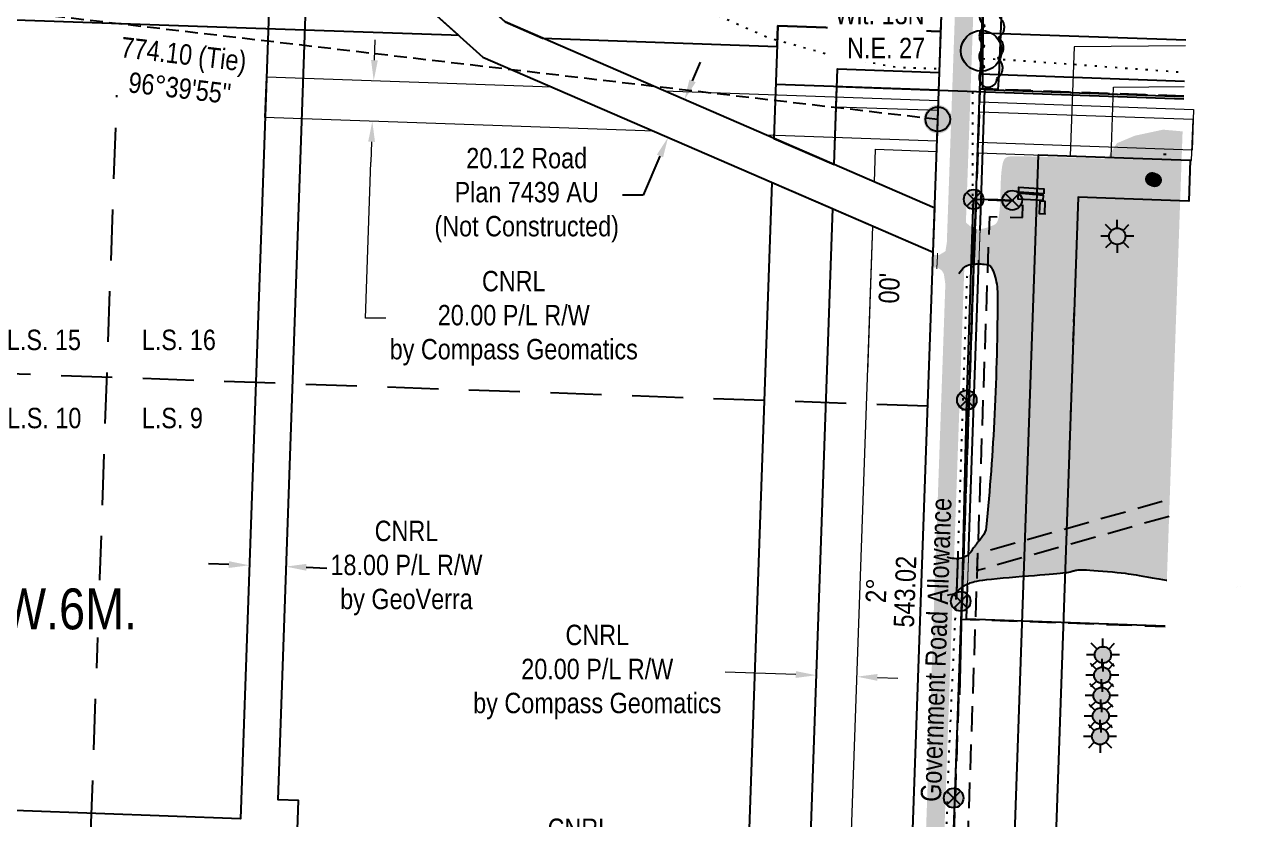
# Model space of a CAD drawing. Extents: x 342350 to 345379, y 6126897 to 6133699.
# Drawn here: x 344782 to 345379, y 6127202 to 6127591 of the extents above; entities that cross this region are included whole.
import ezdxf
from ezdxf.enums import TextEntityAlignment as Align

# ---------------------------------------------------------------- set-up
doc = ezdxf.new("R2010")
doc.units = 0
doc.header["$LTSCALE"] = 5
doc.header["$PDSIZE"] = 0.5
for name, pattern in [('0', [1, 1, 0]), ('foc-ACCESSROAD', [3.75, 2.5, -1.25]), ('foc-FLOWLINE', [3.75, 2.5, -1.25]), ('foc-LSD', [8, 5, -3]), ('foc-TIELINE', [1.875, 1.25, -0.625]), ('foc-TOPO', [1, 0.2, -0.8]), ('POWERLINE5', [7.799999999999997, 2.399999999999999, -0.6, 0.6, -0.6, 0.6, -0.6, 2.399999999999999])]:
    doc.linetypes.add(name, pattern=pattern)
doc.layers.get('Defpoints').update_dxf_attribs({"color": 9})
for name, color, linetype in [('AS-FENCE', 48, 'foc-FENCE'), ('AS-POWER', 104, 'foc-POWER'), ('AS-POWER-EXISTING', 72, 'POWERLINE5'), ('AS-ROADS', 254, 'Continuous'), ('C-RW', 13, 'Continuous'), ('C-SYMBOL', 7, 'Continuous'), ('C-WS', 13, 'foc-ACCESSROAD'), ('C-WS-S', 13, 'Continuous'), ('F-EZE', 190, 'foc-FLOWLINE'), ('L-BD', 7, 'Continuous'), ('L-MON', 1, 'Continuous'), ('L-ROAD-T', 7, 'Continuous'), ('L-SEC', 7, 'Continuous'), ('L-SECTION-LSD', 7, 'foc-LSD'), ('L-TIE', 7, 'foc-TIELINE'), ('L-TITLEDB', 4, 'Continuous'), ('L-TITLEDB-T', 4, 'Continuous'), ('P-CROSSINGS', 250, 'Continuous'), ('T-BUSH', 110, '0'), ('T-GENERAL', 48, 'foc-TOPO'), ('T-LOW-AREA', 48, 'foc-TOPO'), ('T-TIE', 201, 'foc-TIELINE')]:
    doc.layers.add(name, color=color, linetype=linetype)
doc.layers.add('AS-GENERAL', color=48, linetype='Continuous', lineweight=18)
doc.layers.add('C-RW-T', color=13, linetype='Continuous', lineweight=9)
doc.styles.add('100L', font='ARIALN.TTF', dxfattribs={"height": 11})
doc.styles.add('175L', font='ARIALN.TTF', dxfattribs={"height": 20})
doc.styles.add('80CG', font='ARIALN.TTF', dxfattribs={"height": 10})
doc.styles.add('80L', font='ARIALN.TTF', dxfattribs={"height": 10})
doc.styles.add('foc-LtypeFont', font='ARIALN.TTF', dxfattribs={"height": 7.349999999999999})
doc.linetypes.add('foc-FENCE', pattern='A,10,-1,["X",foc-LtypeFont,S=0.2,R=0,X=-0.625,Y=-0.75],-1.239999999999999', length=12.24)
doc.linetypes.add('foc-POWER', pattern='A,6,-1,["P",foc-LtypeFont,S=0.2,R=0,X=-0.625,Y=-0.75],-1.239999999999999,4', length=12.24)
doc.dimstyles.new('Compass 5 000', dxfattribs={"dimscale": 5, "dimtxt": 9, "dimasz": 2, "dimexe": 0.2, "dimexo": 0.0625, "dimgap": 0.5, "dimtad": 0, "dimtih": 1, "dimtoh": 1, "dimzin": 0, "dimdsep": 46, "dimtxsty": '80CG', "dimcen": 0.1, "dimse1": 1, "dimse2": 1, "dimclrd": 256, "dimclrt": 256, "dimaunit": 1, "dimadec": 4, "dimazin": 0, "dimtfac": 0.06, "dimtofl": 0, "dimtmove": 0, "dimatfit": 1, "dimfxl": 0.2, "dimtolj": 1, "dimtzin": 0, "dimlwd": -1, "dimarcsym": 0})

# ---------------------------------------------------------------- blocks, each defined once
blk = doc.blocks.new('GAS')
h = blk.add_hatch(color=255)
h.dxf.hatch_style = 1
edge = h.paths.add_edge_path()
edge.add_arc((0, 0), 0.9, 0, 360)
for p, q in [((0, 0.8077887887338874), (0, 1.615577579286764)), ((-0.8077887898725749, 0), (-1.615577579628734, 0)), ((-0.5711929310346023, 0.5711929297831376), (-1.142385862069204, 1.142385861385264)), ((0.5711929310309642, 0.5711929297831376), (1.142385862065566, 1.142385861385264)), ((1.615577579625096, 0), (0.8077887898689368, 0)), ((-0.5711929310346023, -0.5711929316021271), (-1.142385862069204, -1.142385863204253)), ((0, -0.8077887905528768), (0, -1.615577581105753)), ((1.142385862065566, -1.142385863204253), (0.5711929310309642, -0.5711929316021271))]:
    blk.add_line(p, q)
blk.add_circle((0, 0), 0.8000000000000003)
blk = doc.blocks.new('RISER')
h = blk.add_hatch(color=255)
h.dxf.hatch_style = 1
edge = h.paths.add_edge_path()
edge.add_arc((0, 0), 0.7000000000000001, 0, 360)
blk.add_hatch(color=48).paths.add_polyline_path([(0.5809894393423747, -0.1498374831999172), (-0.5809055220925075, -0.1501624933266612, 0.7745966773228882)])
at = {"color": 48}
blk.add_line((-0.5809055220925075, -0.1501624933266612), (0.5809894393423747, -0.1498374831996898), dxfattribs=at)
blk.add_circle((0, 0), 0.6000000000000001, dxfattribs=at)
blk = doc.blocks.new('*D652')
at = {"layer": 'C-RW', "transparency": 16777216}
for p, q in [((344882.5043469147, 6127326.546189493), (344872.5105006619, 6127326.896955905)), ((344920.4812305918, 6127325.213267728), (344930.4880588293, 6127324.862045672))]:
    blk.add_line(p, q, dxfattribs=at)
for points in [[(344882.5628079833, 6127328.211830536), (344882.4458858462, 6127324.880548451), (344892.4981931676, 6127326.195423082)], [(344920.5396916603, 6127326.87890877), (344920.4227695232, 6127323.547626685), (344910.487384339, 6127325.564034139)]]:
    blk.add_solid(points, dxfattribs=at)
at = {"layer": 'Defpoints', "color": 0, "transparency": 16777216}
for p in [(344893.9323843259, 6127367.057619333), (344911.9215754974, 6127366.42623039), (344892.4981931676, 6127326.195423082)]:
    blk.add_point(p, dxfattribs=at)
at = {"layer": 'C-RW', "transparency": 16777216, "insert": (344969.5740069876, 6127324.862045672), "char_height": 10, "attachment_point": 5, "style": '80CG'}
blk.add_mtext('\\A1;CNRL\\P18.00 P/L R/W\\Pby GeoVerra', dxfattribs=at)
blk = doc.blocks.new('POWERPOLE')
h = blk.add_hatch(color=255)
edge = h.paths.add_edge_path()
edge.add_arc((0, 0), 0.9600000000000002, 0, 360)
at = {"linetype": 'Continuous'}
for p, q in [((0.678822509938982, -0.678822509938982), (-0.678822509938982, 0.678822509938982)), ((-0.678822509938982, -0.678822509938982), (0.678822509938982, 0.678822509938982))]:
    blk.add_line(p, q, dxfattribs=at)
blk.add_circle((0, 0), 0.9600000000000002, dxfattribs=at)
blk = doc.blocks.new('*D654')
at = {"layer": 'C-RW-T', "transparency": 16777216}
for p, q in [((345160.4274198614, 6127272.669882322), (345125.8169233663, 6127273.886028167)), ((345200.4030467153, 6127271.265216182), (345210.3968790083, 6127270.914052263))]:
    blk.add_line(p, q, dxfattribs=at)
for points in [[(345160.4859471814, 6127274.335521038), (345160.3688925414, 6127271.004243606), (345170.4212521544, 6127272.318718402)], [(345200.4615740353, 6127272.930854898), (345200.3445193953, 6127269.599577466), (345190.4092144222, 6127271.616380102)]]:
    blk.add_solid(points, dxfattribs=at)
at = {"layer": 'Defpoints', "color": 0, "transparency": 16777216}
for p in [(345190.4092144222, 6127271.616380102), (345170.1704554311, 6127265.181252818), (345190.1584176989, 6127264.478914518)]:
    blk.add_point(p, dxfattribs=at)
at = {"layer": 'C-RW-T', "transparency": 16777216, "insert": (345063.0952316883, 6127273.886028166), "char_height": 10, "attachment_point": 5, "style": '80CG'}
blk.add_mtext('\\A1;CNRL\\P20.00 P/L R/W\\Pby Compass Geomatics', dxfattribs=at)
blk = doc.blocks.new('*D669')
at = {"layer": 'Defpoints', "color": 0, "transparency": 16777216}
for p in [(345078.0553088584, 6127566.381018885), (345070.055356788, 6127547.927623406), (345097.8068116813, 6127535.896758447)]:
    blk.add_point(p, dxfattribs=at)
at = {"layer": 'L-TITLEDB-T', "transparency": 16777216}
for p, q in [((345109.7842950698, 6127563.525078701), (345113.7618263878, 6127572.700003475)), ((345093.8292803632, 6127526.721833673), (345085.5156854012, 6127507.54496182)), ((345085.5156854012, 6127507.54496182), (345075.5156854014, 6127507.544961819))]:
    blk.add_line(p, q, dxfattribs=at)
for points in [[(345108.2551409409, 6127564.188000588), (345111.3134491986, 6127562.862156815), (345105.8067637517, 6127554.350153927)], [(345092.3001262343, 6127527.384755559), (345095.358434492, 6127526.058911787), (345097.8068116813, 6127535.896758447)]]:
    blk.add_solid(points, dxfattribs=at)
at = {"layer": 'L-TITLEDB-T', "transparency": 16777216, "insert": (345028.5068177325, 6127507.544961821), "char_height": 10, "attachment_point": 5, "style": '80CG', "bg_fill": 3, "box_fill_scale": 1.1, "bg_fill_color": 256, "bg_fill_true_color": 13158600, "bg_fill_transparency": 0}
blk.add_mtext('\\A1;20.12 Road\\PPlan 7439 AU\\P(Not Constructed)', dxfattribs=at)
blk = doc.blocks.new('*D670')
at = {"layer": 'C-RW-T', "transparency": 16777216}
for p, q in [((344953.8845983176, 6127573.700348415), (344954.2353278221, 6127583.694195964)), ((344952.4818739789, 6127533.73047701), (344952.1311444743, 6127523.736629462)), ((344949.4473443282, 6127447.263195761), (344952.1311444743, 6127523.736629462)), ((344959.4473443282, 6127447.263195761), (344949.4473443282, 6127447.263195761))]:
    blk.add_line(p, q, dxfattribs=at)
for points in [[(344952.2189570596, 6127573.758803332), (344955.5502395756, 6127573.641893498), (344953.5338688131, 6127563.706500867)], [(344950.8162327208, 6127533.788931927), (344954.1475152369, 6127533.672022092), (344952.8326034833, 6127543.724324558)]]:
    blk.add_solid(points, dxfattribs=at)
at = {"layer": 'Defpoints', "color": 0, "transparency": 16777216}
for p in [(344952.0516049678, 6127563.758520238), (344953.5338688131, 6127563.706500867), (344951.3503396381, 6127543.776343929)]:
    blk.add_point(p, dxfattribs=at)
at = {"layer": 'C-RW-T', "transparency": 16777216, "insert": (345022.1690360055, 6127447.263195759), "char_height": 10, "attachment_point": 5, "style": '80CG'}
blk.add_mtext('\\A1;CNRL\\P20.00 P/L R/W\\Pby Compass Geomatics', dxfattribs=at)
blk = doc.blocks.new('*D671')
at = {"layer": 'C-RW-T', "transparency": 16777216}
for p, q in [((345127.080417323, 6127178.564333268), (345117.0684182722, 6127178.916340118)), ((345177.0495126539, 6127176.807494925), (345187.0433377781, 6127176.456127044))]:
    blk.add_line(p, q, dxfattribs=at)
for points in [[(345127.1389786366, 6127180.22997079), (345127.0218560093, 6127176.898695747), (345137.0742424471, 6127178.212965387)], [(345177.1080739675, 6127178.473132446), (345176.9909513403, 6127175.141857404), (345167.0556875298, 6127177.158862807)]]:
    blk.add_solid(points, dxfattribs=at)
at = {"layer": 'Defpoints', "color": 0, "transparency": 16777216}
for p in [(345167.0556875298, 6127177.158862807), (345136.9914112374, 6127175.857028296), (345166.97285632, 6127174.802925716)]:
    blk.add_point(p, dxfattribs=at)
at = {"layer": 'C-RW-T', "transparency": 16777216, "insert": (345054.3467265943, 6127178.91634012), "char_height": 10, "attachment_point": 5, "style": '80CG'}
blk.add_mtext('\\A1;CNRL\\P30.00 P/L R/W\\Pby Compass Geomatics', dxfattribs=at)
blk = doc.blocks.new('WITFA')
blk.add_hatch(color=255).paths.add_polyline_path([(1.399999999999977, 0, 1), (-1.399999999999977, 0, 1)])
blk = doc.blocks.new('WITFAA')
blk.add_blockref('WITFA', (0, 0))
blk = doc.blocks.new('WITFB')
at = {"color": 1, "const_width": 1.44}
blk.add_lwpolyline([(-0.3600000000000136, 0, 0.9999999999999999), (0.3600000000000136, 0, 1)], format="xyb", close=True, dxfattribs=at)
at = {"color": 1}
blk.add_circle((0, 0), 1.2, dxfattribs=at)
blk = doc.blocks.new('WITFBB')
blk.add_blockref('WITFB', (0, 0))
blk = doc.blocks.new('WITFCC')
for name in ['WITFAA', 'WITFBB']:
    blk.add_blockref(name, (0, 0))
blk = doc.blocks.new('WITF')
blk.add_blockref('WITFCC', (0, 0))

msp = doc.modelspace()

# ---------------------------------------------------------------- hatches: boundary and pattern name
at = {"layer": 'AS-ROADS'}
h = msp.add_hatch(color=256, dxfattribs=at)
h.dxf.hatch_style = 1
h.paths.add_polyline_path([(345377.389822649, 6127315.702836201), (345377.1319892482, 6127315.709464719), (345376.5146156736, 6127315.460942904)])
edge = h.paths.add_edge_path()
edge.add_line((345342.2741614926, 6127318.831030105), (345349.9911056126, 6127538.804075042))
edge.add_line((345349.9911056128, 6127538.804075042), (345340.4396505407, 6127539.661789115))
edge.add_line((345340.4396505405, 6127539.661789115), (345326.6327011711, 6127536.715440107))
edge.add_line((345326.6327011713, 6127536.715440107), (345317.8026521602, 6127533.030254344))
edge.add_line((345317.8026521602, 6127533.030254344), (345313.0147100501, 6127525.440931196))
edge.add_line((345313.0147100501, 6127525.440931196), (345297.787074578, 6127525.874835326))
edge.add_line((345297.787074578, 6127525.874835326), (345272.4721000643, 6127526.611422758))
edge.add_line((345272.4721000643, 6127526.611422758), (345269.3374915397, 6127526.658128685))
edge.add_line((345269.3374915395, 6127526.658128685), (345267.1986648872, 6127526.643328891))
edge.add_line((345267.1986648874, 6127526.643328888), (345265.8121211532, 6127526.576003792))
edge.add_line((345265.8121211532, 6127526.576003795), (345264.9343613756, 6127526.46513402))
edge.add_line((345264.9343613756, 6127526.46513402), (345264.3218866035, 6127526.319699961))
edge.add_line((345264.3218866035, 6127526.319699961), (345263.7727083279, 6127526.132548368))
edge.add_line((345263.7727083279, 6127526.132548368), (345263.2508798275, 6127525.831990957))
edge.add_line((345263.2508798273, 6127525.831990954), (345262.7619648259, 6127525.330205578))
edge.add_line((345262.7619648261, 6127525.330205581), (345262.3115270555, 6127524.539370242))
edge.add_line((345262.3115270555, 6127524.539370242), (345261.9051302338, 6127523.371662814))
edge.add_line((345261.9051302338, 6127523.371662811), (345261.5483380908, 6127521.739261174))
edge.add_line((345261.5483380908, 6127521.739261176), (345261.2467143524, 6127519.55434336))
edge.add_line((345261.2467143524, 6127519.55434336), (345261.0058227422, 6127516.729087149))
edge.add_line((345261.0058227422, 6127516.729087149), (345260.8276962606, 6127513.220623804))
edge.add_line((345260.8276962606, 6127513.220623801), (345260.7002450058, 6127509.165897498))
edge.add_line((345260.7002450058, 6127509.165897501), (345260.6389101106, 6127506.232409085))
edge.add_line((345260.6389101106, 6127506.232409082), (345260.4874770113, 6127502.719952662))
edge.add_line((345260.4874770113, 6127502.719952664), (345260.2796711378, 6127499.888904178))
edge.add_line((345260.2796711376, 6127499.888904178), (345260.0113538895, 6127497.693103072))
edge.add_line((345260.0113538895, 6127497.693103072), (345259.6806830626, 6127496.04077715))
edge.add_line((345259.6806830628, 6127496.04077715), (345259.2858164512, 6127494.840154271))
edge.add_line((345259.2858164512, 6127494.840154271), (345258.8249118548, 6127493.999462198))
edge.add_line((345258.8249118548, 6127493.999462198), (345258.2961270693, 6127493.426928858))
edge.add_line((345258.2961270693, 6127493.426928858), (345257.6976198901, 6127493.030782016))
edge.add_line((345257.6976198899, 6127493.030782016), (345257.0275481223, 6127492.719249518))
edge.add_line((345257.0275481225, 6127492.719249518), (345256.2868126717, 6127492.417390864))
edge.add_line((345256.2868126717, 6127492.417390864), (345255.4872869275, 6127492.117592233))
edge.add_line((345255.4872869275, 6127492.117592233), (345254.6435873864, 6127491.82907148))
edge.add_line((345254.6435873862, 6127491.82907148), (345253.7703305552, 6127491.561046437))
edge.add_line((345253.7703305552, 6127491.561046437), (345252.8821329321, 6127491.322734999))
edge.add_line((345252.8821329323, 6127491.322734997), (345251.99361102, 6127491.123354961))
edge.add_line((345251.99361102, 6127491.123354964), (345251.1193813178, 6127490.97212423))
edge.add_line((345251.1193813178, 6127490.972124227), (345250.2740603287, 6127490.878260586))
edge.add_line((345250.2740603287, 6127490.878260589), (345249.4629780462, 6127490.8574119))
edge.add_line((345249.4629780462, 6127490.8574119), (345248.6543184446, 6127490.950945509))
edge.add_line((345248.6543184444, 6127490.950945509), (345247.8069789958, 6127491.206658789))
edge.add_line((345247.806978996, 6127491.206658789), (345246.8798571639, 6127491.672349085))
edge.add_line((345246.8798571639, 6127491.672349085), (345245.8318504178, 6127492.395813744))
edge.add_line((345245.8318504178, 6127492.395813744), (345244.6218562269, 6127493.424850097))
edge.add_line((345244.6218562269, 6127493.424850097), (345243.2087720574, 6127494.807255503))
edge.add_line((345243.2087720574, 6127494.8072555), (345241.5514953773, 6127496.590827354))
edge.add_line((345241.5514953773, 6127496.590827357), (345240.4877584892, 6127469.195324541))
edge.add_arc((345250.3497379121, 6127463.762499291), 11.25940621573484, 129.3738902828006, 151.1502516233517, ccw=False)
edge.add_arc((345246.863688935, 6127468.010430029), 5.764185290284001, 98.75877577424438, 129.3738902663207, ccw=False)
edge.add_arc((345251.0151381486, 6127441.065481206), 33.02706843958801, 94.68808612380627, 98.75877578954561, ccw=False)
edge.add_arc((345250.1627856554, 6127451.459310445), 22.59834891062583, 89.76647511870658, 94.68808611193049, ccw=False)
edge.add_arc((345250.1582122356, 6127450.33721861), 23.72045003724919, 81.30475218491353, 89.76647512520083, ccw=False)
edge.add_arc((345252.8488802338, 6127467.93057193), 5.92253515093179, 64.32378047039049, 81.30475218250308, ccw=False)
edge.add_arc((345254.5721264744, 6127471.51501962), 1.945369974191788, 28.090011375181575, 64.32378041707881, ccw=False)
edge.add_arc((345236.9482995376, 6127462.108720364), 21.92230020906639, 17.460008620885674, 28.09001155892588, ccw=False)
edge.add_arc((345228.051343011, 6127459.310346511), 31.24896797699657, 0.0016775020482100444, 17.460008604622487, ccw=False)
edge.add_arc((344051.464507837, 6127459.275898562), 1207.835803655183, -2.7958757341131104, 0.0016774981451135318, ccw=False)
edge.add_arc((344158.2812967954, 6127454.059393267), 1100.891713912293, 354.3193565192146, 357.20412426611296, ccw=False)
edge.add_arc((345244.328241155, 6127346.028044488), 9.484943880360694, 322.8496497754133, 354.31935651700456, ccw=False)
edge.add_arc((345219.7833353334, 6127364.62514038), 40.27949497943204, 319.00508434334455, 322.8496497604948, ccw=False)
edge.add_arc((345277.4572860331, 6127314.49892453), 36.13334494114022, 139.0050843567392, 143.0643230516536)
edge.add_arc((345271.1037897267, 6127319.275453777), 28.18462510945679, 143.0643229813927, 146.4062748181962)
edge.add_arc((345197.2039966985, 6127368.362694043), 60.53254665854907, 324.1260420807594, 326.40627473932494, ccw=False)
edge.add_arc((345240.0292277239, 6127337.392051606), 7.681992212027748, 282.20935982555346, 324.12604205515356, ccw=False)
edge.add_arc((345238.9753705014, 6127342.262482176), 12.66513469179744, 249.8593518745949, 282.2093598515909, ccw=False)
edge.add_line((345234.6144373288, 6127330.371817828), (345234.747313122, 6127311.624653807))
edge.add_line((345234.747313122, 6127311.624653807), (345236.1236934013, 6127311.87846082))
edge.add_line((345236.1236934013, 6127311.87846082), (345237.1632881183, 6127312.084193903))
edge.add_line((345237.1632881181, 6127312.084193903), (345237.9197408539, 6127312.25454574))
edge.add_line((345237.9197408541, 6127312.25454574), (345238.446695176, 6127312.402208936))
edge.add_line((345238.4466951758, 6127312.402208936), (345238.7977946653, 6127312.539876156))
edge.add_line((345238.7977946654, 6127312.539876156), (345239.0266828955, 6127312.680240043))
edge.add_line((345239.0266828955, 6127312.680240043), (345239.187003442, 6127312.835993243))
edge.add_line((345239.187003442, 6127312.835993243), (345239.3323998802, 6127313.019828418))
edge.add_line((345239.3323998802, 6127313.019828418), (345239.6139113852, 6127313.376205168))
edge.add_line((345239.6139113851, 6127313.376205168), (345240.1064013711, 6127313.940206484))
edge.add_line((345240.1064013713, 6127313.940206484), (345240.723014664, 6127314.566831703))
edge.add_line((345240.7230146638, 6127314.566831703), (345241.4428262905, 6127315.195993922))
edge.add_line((345241.4428262905, 6127315.195993919), (345242.2346681081, 6127315.764708008))
edge.add_line((345242.2346681083, 6127315.76470801), (345243.1228929998, 6127316.291907257))
edge.add_line((345243.1228929998, 6127316.291907257), (345244.0744428809, 6127316.774934861))
edge.add_line((345244.0744428809, 6127316.774934858), (345245.1188755833, 6127317.244882566))
edge.add_line((345245.1188755833, 6127317.244882566), (345246.2366036912, 6127317.700882379))
edge.add_line((345246.2366036912, 6127317.700882382), (345247.1982876831, 6127317.998288412))
edge.add_line((345247.1982876831, 6127317.998288409), (345248.056363436, 6127318.217765146))
edge.add_line((345248.056363436, 6127318.217765149), (345249.1201563834, 6127318.44197733))
edge.add_line((345249.1201563834, 6127318.44197733), (345250.4386382512, 6127318.673073812))
edge.add_line((345250.4386382512, 6127318.673073812), (345252.0607807654, 6127318.913203537))
edge.add_line((345252.0607807654, 6127318.913203537), (345254.0355556529, 6127319.164515411))
edge.add_line((345254.0355556529, 6127319.164515411), (345256.3902983613, 6127319.428056218))
edge.add_line((345256.3902983613, 6127319.428056218), (345259.0657992313, 6127319.700464197))
edge.add_line((345259.0657992313, 6127319.700464197), (345261.981212331, 6127319.977275494))
edge.add_line((345261.981212331, 6127319.977275494), (345265.0556917224, 6127320.254026265))
edge.add_line((345265.0556917224, 6127320.254026265), (345268.2083914694, 6127320.526252577))
edge.add_line((345268.2083914694, 6127320.526252577), (345271.3584656402, 6127320.789490569))
edge.add_line((345271.3584656402, 6127320.789490567), (345274.4250682959, 6127321.039276374))
edge.add_line((345274.4250682959, 6127321.039276376), (345277.3273535018, 6127321.271146169))
edge.add_line((345277.3273535018, 6127321.271146169), (345279.9991116865, 6127321.481891832))
edge.add_line((345279.9991116865, 6127321.481891832), (345282.4326787257, 6127321.673328536))
edge.add_line((345282.4326787257, 6127321.673328536), (345284.6350268588, 6127321.848527288))
edge.add_line((345284.6350268588, 6127321.848527285), (345286.6131283247, 6127322.010559018))
edge.add_line((345286.6131283247, 6127322.010559021), (345288.3739553607, 6127322.162494891))
edge.add_line((345288.3739553606, 6127322.162494891), (345289.9244802112, 6127322.307405706))
edge.add_line((345289.9244802113, 6127322.307405706), (345291.2716751093, 6127322.44836254))
edge.add_line((345291.2716751092, 6127322.44836254), (345292.4225122985, 6127322.588436368))
edge.add_line((345292.4225122987, 6127322.588436368), (345293.3874208316, 6127322.729928802))
edge.add_line((345293.3874208316, 6127322.729928802), (345294.1906570303, 6127322.872063942))
edge.add_line((345294.1906570303, 6127322.872063942), (345294.8599340293, 6127323.013296571))
edge.add_line((345294.8599340293, 6127323.013296568), (345295.4229649651, 6127323.15208133))
edge.add_line((345295.4229649651, 6127323.152081333), (345295.9074629761, 6127323.286873111))
edge.add_line((345295.9074629761, 6127323.286873111), (345296.7436977016, 6127323.536104415))
edge.add_line((345296.7436977016, 6127323.536104415), (345297.4208592831, 6127323.721291416))
edge.add_line((345297.420859283, 6127323.721291416), (345298.1304025591, 6127323.843356072))
edge.add_line((345298.1304025593, 6127323.843356072), (345298.7458275254, 6127323.913436911))
edge.add_line((345298.7458275254, 6127323.913436911), (345299.4957997117, 6127323.960842875))
edge.add_line((345299.4957997117, 6127323.960842875), (345300.4143949807, 6127323.981406964))
edge.add_line((345300.4143949807, 6127323.981406964), (345301.5356892024, 6127323.970962293))
edge.add_line((345301.5356892024, 6127323.970962293), (345302.8937582418, 6127323.925341878))
edge.add_line((345302.8937582418, 6127323.925341878), (345304.5226779663, 6127323.840378838))
edge.add_line((345304.5226779663, 6127323.840378838), (345306.4377694562, 6127323.713929773))
edge.add_line((345306.4377694562, 6127323.713929771), (345308.5793346682, 6127323.551945487))
edge.add_line((345308.5793346682, 6127323.55194549), (345310.868920769, 6127323.362400495))
edge.add_line((345310.868920769, 6127323.362400495), (345313.2280749289, 6127323.153269134))
edge.add_line((345313.2280749287, 6127323.153269134), (345315.5783443234, 6127322.932525829))
edge.add_line((345315.5783443236, 6127322.932525829), (345317.8412761167, 6127322.708145031))
edge.add_line((345317.8412761167, 6127322.708145031), (345319.9384174771, 6127322.488101113))
edge.add_line((345319.9384174771, 6127322.488101113), (345321.7913155803, 6127322.2803685))
edge.add_line((345321.7913155803, 6127322.2803685), (345323.3541921084, 6127322.089116081))
edge.add_line((345323.3541921084, 6127322.089116081), (345324.7119668112, 6127321.903290639))
edge.add_line((345324.7119668112, 6127321.903290639), (345325.9822339558, 6127321.708033417))
edge.add_line((345325.9822339558, 6127321.708033417), (345327.2825878077, 6127321.488485702))
edge.add_line((345327.2825878077, 6127321.488485702), (345328.7306226308, 6127321.229788749))
edge.add_line((345328.7306226308, 6127321.229788749), (345330.4439326894, 6127320.917083794))
edge.add_line((345330.4439326894, 6127320.917083794), (345332.5401122501, 6127320.535512104))
edge.add_line((345332.5401122501, 6127320.535512104), (345335.1367555798, 6127320.070214937))
edge.add_line((345335.1367555798, 6127320.070214937), (345338.3065079127, 6127319.513599464))
edge.add_line((345338.3065079127, 6127319.513599464), (345341.9422183657, 6127318.887136596))
edge.add_line((345341.9422183657, 6127318.887136596), (345342.2741614928, 6127318.831030105))
h.paths.add_polyline_path([(345378.9355997758, 6127315.554308621), (345378.569500891, 6127315.672508404), (345378.2407712492, 6127315.68095956)])
h = msp.add_hatch(color=256, dxfattribs=at)
h.dxf.hatch_style = 1
h.paths.add_polyline_path([(345234.4327995714, 6127484.337979165), (345233.7487995704, 6127480.068979156), (345230.6567995708, 6127478.238979166), (345228.3267995714, 6127478.274979166), (345227.070799571, 6127478.914979166), (345227.2697995708, 6127472.038979166), (345229.7887995714, 6127472.180979157), (345231.972799571, 6127470.648979156), (345233.0067995714, 6127468.868979157), (345233.7057978763, 6127463.873420988)])

# ---------------------------------------------------------------- linework, layer by layer
at = {"layer": 'AS-FENCE', "flags": 128}
for points in [[(345250.7305647789, 6127490.299812849), (345253.017067558, 6127559.407008821), (345350.5939277232, 6127555.987640605)], [(345245.0843232273, 6127330.659709578), (345245.0423139894, 6127330.808742349), (345250.1604394141, 6127475.612583273), (345250.1954471119, 6127475.791622641)], [(345341.4874110924, 6127296.404551637), (345243.9930832746, 6127299.777918989), (345244.5532064396, 6127315.82044658), (345244.5542066595, 6127316.157520699)]]:
    msp.add_lwpolyline(points, dxfattribs=at)
at = {"layer": 'AS-FENCE', "const_width": 0.5001099691811105, "flags": 128}
for points in [[(345250.1954471119, 6127475.791622641), (345250.7305647789, 6127490.299812849)], [(345244.5542066595, 6127316.157520699), (345245.0843232273, 6127330.659709578)]]:
    msp.add_lwpolyline(points, dxfattribs=at)
at = {"layer": 'AS-GENERAL', "flags": 128}
for points, const_width in [([(345246.4636265219, 6127471.970782477), (345247.2738046724, 6127492.184227205)], 1.000219938362221), ([(345229.5057995714, 6127471.418979185), (345229.940799571, 6127479.147979185)], 0.499999999999996), ([(345239.1660218516, 6127310.697320056), (345239.9331905408, 6127332.059017302)], 1.000219938362221)]:
    msp.add_lwpolyline(points, dxfattribs=dict(at, const_width=const_width))
at = {"layer": 'AS-POWER', "flags": 128}
msp.add_lwpolyline([(345240.7331572335, 6127262.795424029), (345244.2191329801, 6127407.150529147), (345247.564868674, 6127505.531162069), (345259.4104734038, 6127505.433140517), (345266.4760270491, 6127505.052056714)], dxfattribs=at)
at = {"layer": 'AS-ROADS', "const_width": 8.999999999999964, "flags": 128}
msp.add_lwpolyline([(345253.4967984869, 6127905.670381054), (345246.574650935, 6127700.289987587), (345218.3199665454, 6126901.763538809)], dxfattribs=at)
at = {"layer": 'AS-ROADS', "flags": 128}
msp.add_lwpolyline([(345240.4233190686, 6127469.014056331, -0.09530428798118205), (345243.1425743508, 6127472.285006857, -0.1343839282625662), (345245.9215073169, 6127473.526124482, -0.01776360300133459), (345248.2513513871, 6127473.800784231, -0.02147785946810813), (345250.1904460123, 6127473.876201516, -0.03693803618717698), (345253.6797972997, 6127473.603765923, -0.07422935353383996), (345255.3505806748, 6127473.087027921, -0.1594302062198069), (345256.2239034073, 6127472.249743282, -0.04641542736946998), (345257.7961184201, 6127468.505020384, -0.0763240286788007), (345259.2358638393, 6127459.129997268, -0.01220723508690422), (345257.79811886, 6127400.178996174, -0.01258783857154322), (345253.7021602452, 6127344.907973542, -0.1381820520284111), (345251.8238051717, 6127340.118789536, -0.01677665253742031), (345250.1205578473, 6127338.020897569, 0.01771362228542139), (345248.5110767358, 6127336.030890655, 0.01458305729726524), (345247.5620661919, 6127334.688802551, -0.00994971832118584), (345246.1895662589, 6127332.709160239, -0.1849630384671571), (345241.5894098777, 6127329.702604604, -0.1420985338687058), (345234.550000317, 6127330.19060655)], format="xyb", dxfattribs=at)
at = {"layer": 'AS-ROADS'}
msp.add_lwpolyline([(345234.747313122, 6127311.624653867), (345236.1236934013, 6127311.87846088), (345237.1632881181, 6127312.084193964), (345237.9197408541, 6127312.254545799), (345238.4466951758, 6127312.402208996), (345238.7977946654, 6127312.539876216), (345239.0266828955, 6127312.680240104), (345239.187003442, 6127312.835993304), (345239.3323998802, 6127313.019828479), (345239.5072155742, 6127313.241134703), (345239.7185930307, 6127313.496087029), (345239.9643745545, 6127313.777556919), (345240.2424024352, 6127314.078415854), (345240.5505189806, 6127314.391535274), (345240.8865664829, 6127314.709786699), (345241.2483872392, 6127315.026041592), (345241.6338235505, 6127315.333171426), (345242.0408350901, 6127315.625493961), (345242.4678510368, 6127315.903112075), (345242.9134179452, 6127316.167574971), (345243.3760823702, 6127316.420431799), (345243.8543908665, 6127316.663231689), (345244.3468899891, 6127316.897523864), (345244.8521262937, 6127317.124857476), (345245.368646333, 6127317.346781692), (345245.9034008579, 6127317.564945626), (345246.496957399, 6127317.781398275), (345247.1982876831, 6127317.998288499), (345248.056363436, 6127318.217765266), (345249.1201563834, 6127318.44197739), (345250.4386382512, 6127318.673073873), (345252.0607807654, 6127318.913203598), (345254.0355556529, 6127319.164515471), (345256.3902983613, 6127319.428056278), (345259.0657992313, 6127319.700464257), (345261.981212331, 6127319.977275578), (345265.0556917224, 6127320.254026325), (345268.2083914694, 6127320.526252638), (345271.3584656402, 6127320.78949063), (345274.4250682959, 6127321.039276463), (345277.3273535018, 6127321.271146229), (345279.9991116865, 6127321.481891894), (345282.4326787257, 6127321.673328596), (345284.6350268589, 6127321.84852735), (345286.6131283247, 6127322.010559108), (345288.3739553606, 6127322.162494952), (345289.9244802113, 6127322.307405766), (345291.2716751092, 6127322.4483626), (345292.4225122987, 6127322.588436428), (345293.3874208316, 6127322.729928862), (345294.1906570303, 6127322.872064003), (345294.8599340293, 6127323.01329663), (345295.4229649651, 6127323.152081421), (345295.9074629761, 6127323.286873171), (345296.3411411965, 6127323.416126581), (345296.7517127663, 6127323.538296398), (345297.1668908168, 6127323.651837362), (345297.6154489468, 6127323.754767264), (345298.1304025593, 6127323.843356133), (345298.7458275254, 6127323.913436972), (345299.4957997117, 6127323.960842936), (345300.4143949807, 6127323.981407025), (345301.5356892024, 6127323.970962354), (345302.8937582418, 6127323.925341939), (345304.5226779663, 6127323.840378898), (345306.4377694561, 6127323.713929833), (345308.5793346682, 6127323.55194555), (345310.868920769, 6127323.362400555), (345313.2280749287, 6127323.153269193), (345315.5783443236, 6127322.93252589), (345317.8412761167, 6127322.708145091), (345319.9384174771, 6127322.488101202), (345321.7913155803, 6127322.280368561), (345323.3541921084, 6127322.08911614), (345324.7119668112, 6127321.903290699), (345325.9822339558, 6127321.708033478), (345327.2825878077, 6127321.488485762), (345328.7306226308, 6127321.22978881), (345330.4439326894, 6127320.917083855), (345332.5401122501, 6127320.535512163), (345335.1367555798, 6127320.070214997), (345338.3065079127, 6127319.513599524), (345341.9422183657, 6127318.887136687), (345342.2741614954, 6127318.831030191)], dxfattribs=at)
at = {"layer": 'C-RW', "flags": 128}
msp.add_lwpolyline([(344376.2230782593, 6127936.75641927), (344370.5503555057, 6127836.894669571), (344364.6886267891, 6127733.70568758), (344363.5026674562, 6127700.005924341), (344360.2698142646, 6127608.142414156), (344871.8348360097, 6127590.25605767), (344871.888601297, 6127590.254177821), (344871.8886012969, 6127590.254177819), (344991.4988848052, 6127586.072124553), (344995.05327979, 6127585.947848707), (344960.3090253447, 6127617.18097818), (344902.8647948667, 6127619.189457977), (344391.3065990593, 6127637.075575803), (344393.4841076274, 6127698.950819948), (344394.6586886016, 6127732.32726014), (344406.2110797825, 6127935.693799771)], dxfattribs=at)
for points in [[(344904.5465906233, 6127667.308268932), (344888.2808657113, 6127201.920401092), (344391.751138421, 6127220.327945163), (344322.8073831732, 6127155.844540144), (344335.1031370814, 6127142.698282663), (344398.5866135463, 6127202.074664325), (344877.6589743042, 6127184.301814988), (344877.3096778004, 6127174.307894794), (344915.2956181035, 6127173.241760416), (344916.6114834324, 6127210.890728606), (344906.6176370725, 6127211.241495054), (344922.0089338766, 6127651.610605052)], [(345231.516871335, 6127587.73772594), (345232.2445071714, 6127607.673027608), (344991.6228145228, 6127616.086123087), (345017.9509482413, 6127592.418612504), (345036.2051716162, 6127584.509014197), (345151.2241237147, 6127580.487492217), (345151.5754916031, 6127590.481317529), (345231.515067619, 6127587.686310654)]]:
    msp.add_lwpolyline(points, close=True, dxfattribs=at)
at = {"layer": 'C-RW'}
for points in [[(345179.193330019, 6127522.551905834), (345180.8655255525, 6127569.444999876), (345230.8323546316, 6127567.697959951), (345231.515067619, 6127587.686310654), (345151.5610447601, 6127590.481822649), (345149.6310420333, 6127535.361315372), (345149.6310420334, 6127535.361315372)], [(345287.5196011048, 6127184.064059173), (345283.9618538046, 6127184.18489199), (345279.8885939947, 6127064.253656222), (345283.3069344488, 6127064.137558127), (345279.6326335847, 6126959.537293634), (345259.6449655404, 6126960.241357839), (345279.4378772312, 6127527.26194045), (345353.7472171106, 6127524.66236883), (345353.0479835382, 6127504.674619771), (345298.7258873219, 6127506.574975621)]]:
    msp.add_lwpolyline(points, close=True, dxfattribs=at)
for points in [[(345351.5586359892, 6127583.486843849), (345251.619703363, 6127586.981108115), (345250.9183194762, 6127566.993410222), (345350.8574409923, 6127563.499139364)], [(345179.193330019, 6127522.551905834), (345180.5554828062, 6127560.750524039), (345230.564792351, 6127559.001998829)]]:
    msp.add_lwpolyline(points, dxfattribs=at)
at = {"layer": 'C-RW', "lineweight": 5}
for points in [[(345351.4643895212, 6127580.800329308), (345296.781987113, 6127580.215443598), (345294.912203537, 6127526.858052969), (345314.9043310425, 6127526.157476138), (345316.1048602841, 6127560.416578982), (345350.7623052802, 6127560.787276747)], [(345198.9262337125, 6127514.003645971), (345199.490569716, 6127530.064177992), (345199.490569716, 6127530.064177992), (345229.4726161872, 6127529.013603795), (345230.1748972113, 6127548.999936099), (345180.2049152178, 6127550.753609732), (345179.2136525204, 6127522.543100046)], [(345178.4548047822, 6127500.946926286), (345161.9449606687, 6127031.090531857), (344306.8392266045, 6127061.222959072)], [(344306.1317214862, 6127041.235178774), (345181.2305143542, 6127010.398231211), (345198.1672674811, 6127492.404100002)], [(345195.649477862, 6127420.749907262), (345198.1672674814, 6127492.404100002)]]:
    msp.add_lwpolyline(points, dxfattribs=at)
for points in [[(345091.0189246149, 6127538.87473888), (344900.1979078179, 6127545.571515107), (344900.8992469393, 6127565.553688826), (345040.7993192089, 6127560.643959836)], [(345095.76183039, 6127558.712193548), (345230.3383636127, 6127553.997136764), (345229.6367720691, 6127534.010008983), (345145.9879033745, 6127536.945627742), (345129.8765501487, 6127543.927834581)], [(345250.4504073175, 6127553.291313798), (345250.4581777852, 6127553.29104109), (345355.3006515751, 6127549.611642478), (345354.6002989031, 6127529.624471236), (345249.7567385024, 6127533.303908036), (345249.7488157742, 6127533.304186015)], [(345250.2828179661, 6127548.294257809), (345249.5804796616, 6127528.306295543), (345354.4251806137, 6127524.626818785), (345355.1255634068, 6127544.614849664)]]:
    msp.add_lwpolyline(points, close=True, dxfattribs=at)
at = {"layer": 'C-WS', "flags": 128}
for points in [[(345337.4906480583, 6127182.476017125), (345237.537962075, 6127185.871554059), (345250.6610356917, 6127559.654093248), (345350.5993687424, 6127556.142737952)], [(345350.5984612197, 6127556.116868835), (345250.6610356917, 6127559.654093248), (345244.3231558538, 6127379.708494995), (345241.5230911888, 6127299.757608411), (345341.4822093823, 6127296.256275847)]]:
    msp.add_lwpolyline(points, dxfattribs=at)
at = {"layer": 'Defpoints', "flags": 128}
for points in [[(345251.970513752, 6127559.556297131), (345251.9978434409, 6127560.295204135), (345252.1878852296, 6127599.8038917), (345256.4501628436, 6127724.792559924), (345266.310800567, 6127724.39465474), (345259.9245864528, 6127566.135488355), (345259.4539776468, 6127559.294202821)], [(345281.9164222336, 6127508.174743366), (345269.6527255728, 6127509.088944389), (345269.7517473468, 6127511.507476194), (345281.9884380731, 6127510.693297171)], [(345281.7273806688, 6127505.03305254), (345281.8824147592, 6127507.399572914), (345269.3846666294, 6127508.580832655), (345269.2696413369, 6127505.699199019)], [(345282.5315574957, 6127498.362585828), (345282.6905924694, 6127504.469928714), (345280.0260065541, 6127504.585954227), (345279.7619484899, 6127498.510618323), (345282.5525621179, 6127498.356584452)]]:
    msp.add_lwpolyline(points, close=True, dxfattribs=at)
for points in [[(345230.5346063307, 6127559.003054253), (345150.5644436121, 6127561.799130563)], [(345230.5346063307, 6127559.003054253), (345350.5525005007, 6127554.806749291)], [(345340.6713418529, 6127527.673030837), (345341.9576246971, 6127527.621019401)], [(345158.0478557457, 6127509.796261522), (345227.7135035573, 6127479.614463239)]]:
    msp.add_lwpolyline(points, dxfattribs=at)
at = {"layer": 'Defpoints'}
msp.add_circle((345251.3147628716, 6127578.288718054), 9.999999999999883, dxfattribs=at)
at = {"layer": 'F-EZE', "flags": 128}
for points in [[(345238.0895348449, 6127001.105593084), (345255.4479747107, 6127497.100886179), (345271.5380580917, 6127496.536627211), (345271.8184353589, 6127504.531703594), (345248.7320887342, 6127505.341312723), (345231.0938254886, 6127001.350423244)], [(345343.3741451158, 6127350.186284626), (345249.3763442051, 6127323.611783734), (345249.6702030483, 6127332.008425603), (345343.6687174473, 6127358.583128208)]]:
    msp.add_lwpolyline(points, dxfattribs=at)
at = {"layer": 'L-SEC'}
for p, q in [((345210.9708220091, 6127002.068455647), (345239.1778340399, 6127806.115009375)), ((345231.0754544396, 6127001.363158664), (345259.2824664704, 6127805.409712392))]:
    msp.add_line(p, q, dxfattribs=at)
at = {"layer": 'L-SECTION-LSD', "flags": 128}
for points in [[(344836.7280579414, 6127820.375745597), (344808.479212339, 6127016.251077781)], [(345225.0743280243, 6127404.09173251), (344420.0452553711, 6127432.538180696)]]:
    msp.add_lwpolyline(points, dxfattribs=at)
at = {"layer": 'L-TITLEDB', "flags": 128}
msp.add_lwpolyline([(344891.7125669695, 6127918.49014094), (344857.2280375082, 6127900.333975252), (344849.182268324, 6127717.077679025), (345006.9409578823, 6127575.261495065), (345227.7135035573, 6127479.614463239), (345228.4808562056, 6127501.195503773), (345017.9509482413, 6127592.418612504), (344869.6996888379, 6127725.688151789), (344876.8220372191, 6127887.91194354), (344932.1767539207, 6127917.056299673)], dxfattribs=at)
at = {"layer": 'T-BUSH', "flags": 128}
msp.add_lwpolyline([(345252.9989393884, 6127560.52089037, -0.52056705), (345253.0470400439, 6127570.520762683, -0.52056705), (345253.0951406922, 6127580.520635056, -0.52056705), (345253.1432413434, 6127590.520507309, -0.52056705), (345253.2128841984, 6127600.519960593, -0.52056705), (345253.5536988068, 6127610.514139166, -0.52056705), (345253.8945134081, 6127620.508317787, -0.52056705), (345254.2353280131, 6127630.502496311, -0.52056705), (345254.5761426182, 6127640.496674885, -0.52056705), (345254.9169572271, 6127650.490853459, -0.52056705), (345255.2577718284, 6127660.48503203, -0.52056705), (345255.5985864339, 6127670.479210665, -0.52056705), (345255.9394010424, 6127680.47338917, -0.52056705), (345256.2802156436, 6127690.467567807, -0.52056705), (345256.6210302487, 6127700.461746385, -0.52056705), (345256.9618448538, 6127710.455924897, -0.52056705), (345257.3026594627, 6127720.45010347, -0.52056705), (345264.1052111171, 6127723.482843993, -0.52056705), (345264.9151495415, 6127714.610016786, -0.52056705), (345264.5119493082, 6127704.618160689, -0.52056705), (345264.1087490711, 6127694.626304474, -0.52056705), (345263.7055488378, 6127684.634448314, -0.52056705), (345263.3023486046, 6127674.642592154, -0.52056705), (345262.8991483718, 6127664.650735993, -0.52056705), (345262.4959481419, 6127654.658879827, -0.52056705), (345262.0927479048, 6127644.667023684, -0.52056705), (345261.6895476716, 6127634.675167515, -0.52056705), (345261.2863474383, 6127624.683311355, -0.52056705), (345260.8831472051, 6127614.691455256, -0.52056705), (345260.4799469756, 6127604.699599034, -0.52056705), (345260.0767467424, 6127594.707742867, -0.52056705), (345259.6735465053, 6127584.715886776, -0.52056705), (345259.270346272, 6127574.724030555, -0.52056705), (345258.8258461483, 6127564.734427726, -0.52056705)], format="xyb", close=True, dxfattribs=at)
at = {"layer": 'T-GENERAL', "flags": 128}
msp.add_lwpolyline([(345232.6855968674, 6127144.490772898), (345235.5842342523, 6127234.419547337), (345239.0569978783, 6127310.322237572), (345239.1660218516, 6127310.697320056)], dxfattribs=at)
at = {"layer": 'T-LOW-AREA', "flags": 128}
for points in [[(344909.4405185106, 6127782.776125457), (344931.3893448381, 6127777.648998053), (344964.4436131375, 6127763.009779035), (344979.3028805454, 6127747.720417057), (344999.0825230376, 6127743.828361318), (344995.1303608501, 6127702.40345231), (345013.8524776563, 6127679.99552503), (345034.6040407175, 6127653.453688746), (345063.1223116001, 6127630.784704064), (345104.18033985, 6127603.710750772), (345146.5496564389, 6127584.917618349), (345179.6379322172, 6127575.713594477), (345210.0096106483, 6127570.278399331), (345231.8474125626, 6127569.476222942)], [(345252.0660270699, 6127574.470221709), (345261.2958879878, 6127574.140248521), (345296.7986947, 6127571.689709673), (345348.9851699841, 6127567.911878966), (345351.0172051069, 6127568.053247597)], [(345247.2738046724, 6127492.184227205), (345247.2117910322, 6127492.386271639), (345247.1617800388, 6127558.138729947)], [(345239.9331905408, 6127332.059017302), (345239.9481938434, 6127332.120030696), (345244.3611642079, 6127467.570814962), (345246.2205730769, 6127471.458669869), (345246.4636265219, 6127471.970782477)]]:
    msp.add_lwpolyline(points, dxfattribs=at)
at = {"layer": 'T-TIE', "flags": 128}
msp.add_lwpolyline([(345296.8135816666, 6127451.539842827), (345295.007829693, 6127399.571268016)], dxfattribs=at)

# ---------------------------------------------------------------- block references
at = {"layer": 'AS-POWER-EXISTING'}
for p, xscale, yscale, zscale in [((345247.564868674, 6127505.531162069), 4.999994448779264, 4.999994448779264, 4.999994448779264), ((345266.4760270491, 6127505.052056714), 4.999994448779264, 4.999994448779264, 4.999994448779264), ((345244.2191329801, 6127407.150529147), 4.999994448779264, 4.999994448779264, 4.999994448779264), ((345241.2434786636, 6127308.538845428), 5.001099691811131, 5.001099691811131, 5.001099691811131), ((345237.7587123983, 6127212.169654801), 5.001099691811131, 5.001099691811131, 5.001099691811131)]:
    msp.add_blockref('POWERPOLE', p, dxfattribs=dict(at, xscale=xscale, yscale=yscale, zscale=zscale))
at = {"layer": 'C-WS-S'}
for p, xscale, yscale, zscale in [((345317.9523461764, 6127487.436183156), 4.999997949548975, 4.999997949548975, 4.999993998680413), ((345310.956383481, 6127282.316330581), 5.001099691811168, 5.001099691811168, 5.001099691811168), ((345310.6061811615, 6127272.322468649), 5.001099691811168, 5.001099691811168, 5.001099691811168), ((345310.2559788419, 6127262.328606719), 5.001099691811168, 5.001099691811168, 5.001099691811168), ((345309.9057765204, 6127252.334744785), 5.001099691811168, 5.001099691811168, 5.001099691811168), ((345309.5555742028, 6127242.340882848), 5.001099691811168, 5.001099691811168, 5.001099691811168)]:
    msp.add_blockref('GAS', p, dxfattribs=dict(at, xscale=xscale, yscale=yscale, zscale=zscale))
at = {"layer": 'Defpoints', "xscale": 5.00109969181113, "yscale": 5.00109969181113, "zscale": 5.00109969181113}
for p in [(345335.111119219, 6127515.410334401), (345336.3163842448, 6127514.94523213)]:
    msp.add_blockref('RISER', p, dxfattribs=at)
at = {"layer": 'L-MON', "xscale": 5.001099691811122, "yscale": 5.001099691811122, "zscale": 5.001099691811122}
msp.add_blockref('WITF', (345230.0090083122, 6127544.755787164), dxfattribs=at)

# ---------------------------------------------------------------- texts
at = {"layer": 'L-BD', "style": '80L'}
for s, p in [("00'", (345206.1881600444, 6127461.970437584)), ('543.02', (345213.9353192671, 6127313.272963815)), ('2°', (345199.6940799106, 6127313.772565248))]:
    msp.add_text(s, height=9.99999999999999, rotation=87.99079999999951, dxfattribs=at).set_placement(p, align=Align.MIDDLE)
at = {"layer": 'L-ROAD-T', "style": '80L'}
msp.add_text('Government Road Allowance', height=10.00219938362226, rotation=87.99306640463581, dxfattribs=at).set_placement((345229.1390896771, 6127284.774696928), align=Align.MIDDLE_CENTER)
at = {"layer": 'P-CROSSINGS', "insert": (345074.4667437026, 6127528.654654608), "char_height": 9.999999999999872, "attachment_point": 6, "style": '80CG'}
msp.add_mtext('\\A1;', dxfattribs=at)

# ---------------------------------------------------------------- dimensions: what is measured, and where the dimension line sits
at = {"layer": 'C-RW'}
dim = msp.add_linear_dim(base=(344892.4981931676, 6127326.195423082), p1=(344911.9215754974, 6127366.42623039), p2=(344893.9323843259, 6127367.057619333), angle=177.9898441541091, text='CNRL\\P18.00 P/L R/W\\Pby GeoVerra', dimstyle='Compass 5 000', dxfattribs=at)
dim.commit()
dim.dimension.update_dxf_attribs({"geometry": '*D652', "text_midpoint": (344969.5740069876, 6127324.862045672), "dimtype": 161})
at = {"layer": 'C-RW-T'}
for base, p1, p2, angle, text, picture, middle in [((345190.4092144222, 6127271.616380102), (345170.1704554312, 6127265.181252819), (345190.158417699, 6127264.47891452), 357.987565196086, 'CNRL\\P20.00 P/L R/W\\Pby Compass Geomatics', '*D654', (345063.0952316883, 6127273.886028166)), ((345167.0556875298, 6127177.158862807), (345136.9914112374, 6127175.857028297), (345166.97285632, 6127174.802925717), 357.9863958568054, 'CNRL\\P30.00 P/L R/W\\Pby Compass Geomatics', '*D671', (345054.3467265943, 6127178.91634012))]:
    dim = msp.add_linear_dim(base=base, p1=p1, p2=p2, angle=angle, text=text, dimstyle='Compass 5 000', override={"dimtfillclr": 256}, dxfattribs=at)
    dim.commit()
    dim.dimension.update_dxf_attribs({"geometry": picture, "text_midpoint": middle, "dimtype": 161})

# ---------------------------------------------------------------- next in the draw order: dimensions: what is measured, and where the dimension line sits
at = {"layer": 'L-TITLEDB-T'}
dim = msp.add_linear_dim(base=(345097.8068116813, 6127535.896758447), p1=(345078.0553088582, 6127566.381018886), p2=(345070.0553567882, 6127547.927623408), angle=246.5622091614308, text='20.12 Road\\PPlan 7439 AU\\P(Not Constructed)', dimstyle='Compass 5 000', override={"dimtfill": 1}, dxfattribs=at)
dim.commit()
dim.dimension.update_dxf_attribs({"geometry": '*D669', "text_midpoint": (345028.5068177325, 6127507.544961821), "dimtype": 161})

# ---------------------------------------------------------------- next in the draw order: linework, layer by layer
at = {"layer": 'C-RW'}
msp.add_lwpolyline([(344727.7151876697, 6126919.034901522), (344733.2399486426, 6127076.173609599), (345132.9925497683, 6127062.118908525), (345148.8719800164, 6127513.771598531), (345178.4548047822, 6127500.946926286), (345161.9198922725, 6127031.083360859), (344762.1672911466, 6127045.138061933), (344757.6965500414, 6126917.978446372)], dxfattribs=at)
at = {"layer": 'L-TIE', "flags": 128}
msp.add_lwpolyline([(344460.6831571336, 6127634.649894225), (345230.0090083122, 6127544.755787164)], dxfattribs=at)

# ---------------------------------------------------------------- next in the draw order: dimensions: what is measured, and where the dimension line sits
at = {"layer": 'C-RW-T'}
dim = msp.add_linear_dim(base=(344953.5338688131, 6127563.706500867), p1=(344951.3503396382, 6127543.776343931), p2=(344952.0516049679, 6127563.758520241), angle=87.99005574432485, text='CNRL\\P20.00 P/L R/W\\Pby Compass Geomatics', dimstyle='Compass 5 000', override={"dimtmove": 1}, dxfattribs=at)
dim.commit()
dim.dimension.update_dxf_attribs({"geometry": '*D670', "text_midpoint": (344963.1636910895, 6127447.263195761), "dimtype": 161})

# ---------------------------------------------------------------- next in the draw order: texts
at = {"layer": 'C-SYMBOL', "color": 3, "insert": (344687.2571197192, 6127314.83847765), "char_height": 19.99999999999975, "width": 300.5320600272821, "attachment_point": 2, "style": '175L', "bg_fill": 3, "box_fill_scale": 1.2, "bg_fill_color": 256, "bg_fill_transparency": 0}
msp.add_mtext('N.E.1/4 Sec. 27-72-10-W.6M.', dxfattribs=at)
at = {"layer": 'L-BD', "insert": (344860.9714397048, 6127581.580571467), "char_height": 9.99999999999999, "width": 62.87090355828196, "attachment_point": 2, "rotation": 353.3353000000044, "style": '80L', "bg_fill": 3, "box_fill_scale": 1.2, "bg_fill_color": 256, "bg_fill_transparency": 0}
msp.add_mtext("774.10 (Tie) 96°39'55''", dxfattribs=at)
at = {"layer": 'L-MON', "insert": (345178.0483937801, 6127618.013407541), "char_height": 10.00219938362245, "attachment_point": 1, "style": '80L', "bg_fill": 3, "box_fill_scale": 1.2, "bg_fill_color": 256, "bg_fill_transparency": 0}
msp.add_mtext_dynamic_manual_height_columns('\\pi1.0523;Fd.I. Mp.\\P\\pi1.5094;Wit. 13N\\P\\pi7.5135;N.E. 27', width=44.32919508867664, gutter_width=50, heights=[0], dxfattribs=at)
at = {"layer": 'L-SECTION-LSD', "char_height": 10.00219938362245, "attachment_point": 1, "style": '100L', "bg_fill": 3, "box_fill_scale": 1.5, "bg_fill_color": 256, "bg_fill_transparency": 0}
for s, width, insert in [('\\pi1.8381;L.S. 15', 36.85944639103013, (344771.8848536771, 6127441.649905872)), ('L.S. 16', 36.94143658023826, (344839.859201097, 6127441.649905872)), ('\\pi2.0214;L.S. 10', 36.95405045550105, (344771.8848536771, 6127403.35677406)), ('L.S. 9', 30.52728100911002, (344839.859201097, 6127403.35677406))]:
    msp.add_mtext_dynamic_manual_height_columns(s, width=width, gutter_width=55, heights=[0], dxfattribs=dict(at, insert=insert))

doc.saveas('drawing.dxf')
